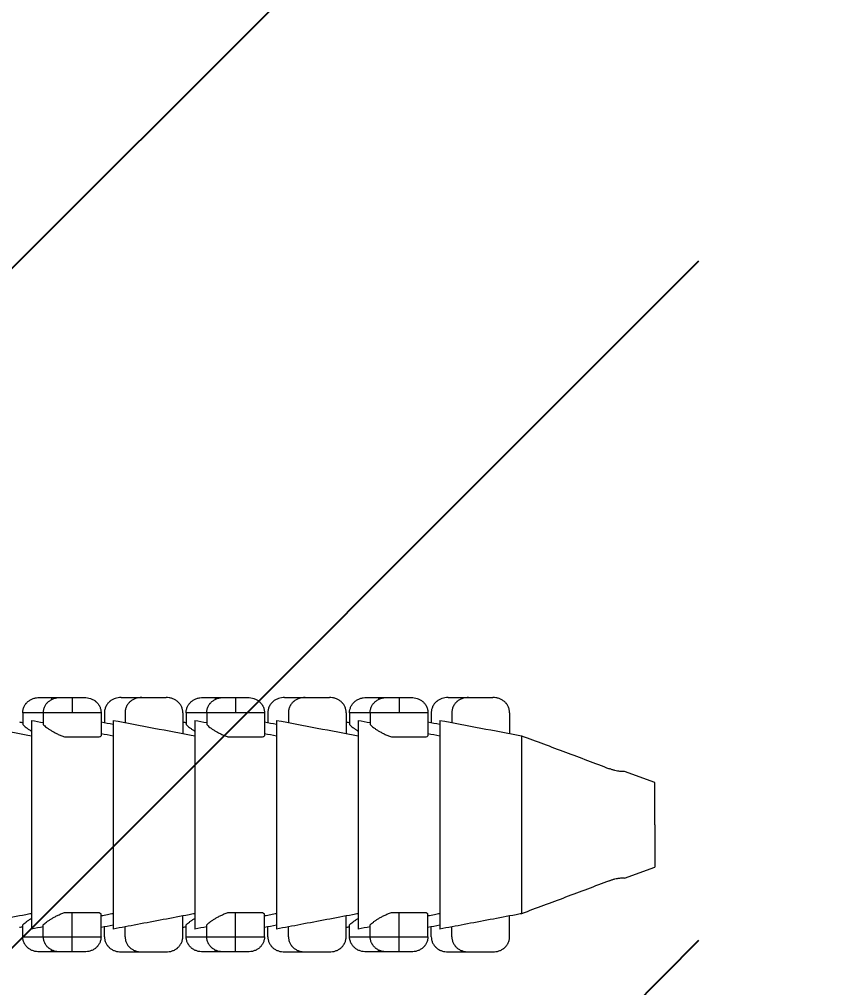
# Model space of a CAD drawing. Header units: millimetres. Extents: x 2433 to 4809, y -10272 to -6912.
# Drawn here: x 4415.9 to 4442.41, y -9099.9 to -9067.91 of the extents above; entities that cross this region are included whole.
import ezdxf

# ---------------------------------------------------------------- set-up
doc = ezdxf.new("R2010")
doc.units = ezdxf.units.MM
doc.layers.add('DIM', color=3, linetype='Continuous', lineweight=13)
doc.layers.add('hatch', color=2, linetype='Continuous')
doc.styles.add('ARIAL', font='arial.ttf')
doc.dimstyles.get("Standard").update_dxf_attribs({"dimtxt": 15, "dimasz": 15, "dimexe": 0.18, "dimexo": 0.0625, "dimgap": 4, "dimtad": 0, "dimtih": 1, "dimtoh": 1, "dimdec": 1, "dimdsep": 46, "dimtxsty": 'ARIAL', "dimcen": 0, "dimclrd": 3, "dimclre": 3, "dimclrt": 3, "dimadec": 0, "dimazin": 0, "dimtfac": 1, "dimtdec": 1, "dimtofl": 0, "dimtmove": 0, "dimatfit": 3, "dimfxl": 1, "dimtolj": 1, "dimtzin": 0, "dimarcsym": 0})

# ---------------------------------------------------------------- blocks, each defined once
blk = doc.blocks.new('*D51')
at = {"layer": 'Defpoints', "color": 0, "transparency": 16777216}
for p in [(4424.561, -8213.415), (4374.659, -9105.467), (4571.19, -9105.467)]:
    blk.add_point(p, dxfattribs=at)
at = {"layer": 'DIM', "color": 3, "lineweight": -2, "transparency": 16777216}
for p, q in [((4424.624, -8213.415), (4571.37, -8213.415)), ((4571.19, -8231.415), (4571.19, -8645.251)), ((4571.19, -9087.467), (4571.19, -8673.632)), ((4374.721, -9105.467), (4571.37, -9105.467))]:
    blk.add_line(p, q, dxfattribs=at)
at = {"layer": 'DIM', "color": 3, "transparency": 16777216}
for points in [[(4568.19, -8231.415), (4574.19, -8231.415), (4571.19, -8213.415)], [(4568.19, -9087.467), (4574.19, -9087.467), (4571.19, -9105.467)]]:
    blk.add_solid(points, dxfattribs=at)
at = {"layer": 'DIM', "color": 3, "transparency": 16777216, "insert": (4571.19, -8659.441), "char_height": 18, "attachment_point": 5, "style": 'ARIAL'}
blk.add_mtext('\\A1;892', dxfattribs=at)

msp = doc.modelspace()

# ---------------------------------------------------------------- hatches: boundary and pattern name
at = {"layer": 'hatch'}
h = msp.add_hatch(dxfattribs=at)
h.set_pattern_fill('ANSI31', color=256, scale=5)
h.set_pattern_definition([(45, (-10748.396, -4416.275), (-11.22532, 11.22532), [])])
h.paths.add_polyline_path([(4388.361, -9950.155), (4438.361, -9950.155), (4438.361, -7879.589), (4388.361, -7879.589)])

# ---------------------------------------------------------------- linework, layer by layer
at = {"linetype": 'Continuous', "lineweight": 18, "extrusion": (-1, -2.22045e-16, 0)}
for p, q in [((4416.568, -9090.316), (4416.968, -9090.316)), ((4416.968, -9090.316), (4417.254, -9090.316)), ((4417.248, -9090.316), (4417.648, -9090.316)), ((4417.648, -9090.316), (4418.048, -9090.316)), ((4419.268, -9090.316), (4419.948, -9090.316)), ((4419.948, -9090.316), (4420.748, -9090.316)), ((4421.968, -9090.316), (4422.368, -9090.316)), ((4422.368, -9090.316), (4422.654, -9090.316)), ((4422.648, -9090.316), (4423.048, -9090.316)), ((4423.048, -9090.316), (4423.448, -9090.316)), ((4424.668, -9090.316), (4425.348, -9090.316)), ((4425.348, -9090.316), (4426.148, -9090.316)), ((4427.368, -9090.316), (4427.768, -9090.316)), ((4427.768, -9090.316), (4428.054, -9090.316)), ((4428.048, -9090.316), (4428.448, -9090.316)), ((4428.448, -9090.316), (4428.848, -9090.316)), ((4430.068, -9090.316), (4430.748, -9090.316)), ((4430.748, -9090.316), (4431.548, -9090.316)), ((4416.014, -9090.816), (4416.014, -9091.21)), ((4416.694, -9090.816), (4416.694, -9091.21)), ((4418.602, -9090.816), (4418.602, -9091.578)), ((4418.714, -9090.816), (4418.714, -9091.143)), ((4419.394, -9090.816), (4419.394, -9091.143)), ((4421.302, -9090.816), (4421.302, -9091.502)), ((4421.414, -9090.816), (4421.414, -9091.21)), ((4422.094, -9090.816), (4422.094, -9091.21)), ((4424.002, -9090.816), (4424.002, -9091.578)), ((4424.114, -9090.816), (4424.114, -9091.143)), ((4424.794, -9090.816), (4424.794, -9091.143)), ((4426.702, -9090.816), (4426.702, -9091.502)), ((4426.814, -9090.816), (4426.814, -9091.21)), ((4427.494, -9090.816), (4427.494, -9091.21)), ((4429.402, -9090.816), (4429.402, -9091.578)), ((4429.514, -9090.816), (4429.514, -9091.143)), ((4430.194, -9090.816), (4430.194, -9091.143)), ((4432.102, -9090.816), (4432.102, -9091.502)), ((4416.298, -9091.068), (4416.298, -9094.516)), ((4418.998, -9091.068), (4418.998, -9094.516)), ((4421.698, -9091.068), (4421.698, -9094.516)), ((4424.398, -9091.068), (4424.398, -9094.516)), ((4427.098, -9091.068), (4427.098, -9094.516)), ((4429.798, -9091.068), (4429.798, -9094.516)), ((4417.396, -9091.616), (4418.54, -9091.616)), ((4422.796, -9091.616), (4423.94, -9091.616)), ((4428.196, -9091.616), (4429.34, -9091.616)), ((4432.498, -9091.577), (4432.498, -9094.516)), ((4435.898, -9092.755), (4435.898, -9092.753)), ((4436.898, -9093.116), (4435.898, -9092.753)), ((4436.898, -9094.516), (4436.898, -9093.116)), ((4416.298, -9094.516), (4416.298, -9097.964)), ((4418.998, -9094.516), (4418.998, -9097.964)), ((4421.698, -9094.516), (4421.698, -9097.964)), ((4424.398, -9094.516), (4424.398, -9097.964)), ((4427.098, -9094.516), (4427.098, -9097.964)), ((4429.798, -9094.516), (4429.798, -9097.964)), ((4432.498, -9094.516), (4432.498, -9097.456)), ((4436.898, -9094.516), (4436.898, -9095.916)), ((4435.898, -9096.28), (4436.898, -9095.916)), ((4435.898, -9096.277), (4435.898, -9096.28)), ((4417.396, -9097.416), (4417.648, -9097.416)), ((4417.648, -9097.416), (4418.54, -9097.416)), ((4418.602, -9098.216), (4418.602, -9097.455)), ((4421.302, -9098.216), (4421.302, -9097.53)), ((4422.796, -9097.416), (4423.048, -9097.416)), ((4423.048, -9097.416), (4423.94, -9097.416)), ((4424.002, -9098.216), (4424.002, -9097.455)), ((4426.702, -9098.216), (4426.702, -9097.53)), ((4428.196, -9097.416), (4428.448, -9097.416)), ((4428.448, -9097.416), (4429.34, -9097.416)), ((4429.402, -9098.216), (4429.402, -9097.455)), ((4432.102, -9098.216), (4432.102, -9097.53)), ((4416.014, -9098.216), (4416.014, -9097.823)), ((4416.694, -9098.216), (4416.694, -9097.823)), ((4418.714, -9098.216), (4418.714, -9097.89)), ((4419.394, -9098.216), (4419.394, -9097.89)), ((4421.414, -9098.216), (4421.414, -9097.823)), ((4422.094, -9098.216), (4422.094, -9097.823)), ((4424.114, -9098.216), (4424.114, -9097.89)), ((4424.794, -9098.216), (4424.794, -9097.89)), ((4426.814, -9098.216), (4426.814, -9097.823)), ((4427.494, -9098.216), (4427.494, -9097.823)), ((4429.514, -9098.216), (4429.514, -9097.89)), ((4430.194, -9098.216), (4430.194, -9097.89)), ((4416.968, -9098.716), (4416.568, -9098.716)), ((4417.248, -9098.716), (4416.968, -9098.716)), ((4417.648, -9098.716), (4417.248, -9098.716)), ((4418.048, -9098.716), (4417.648, -9098.716)), ((4419.268, -9098.716), (4419.948, -9098.716)), ((4419.948, -9098.716), (4420.748, -9098.716)), ((4422.368, -9098.716), (4421.968, -9098.716)), ((4422.652, -9098.716), (4422.368, -9098.716)), ((4423.048, -9098.716), (4422.648, -9098.716)), ((4423.448, -9098.716), (4423.048, -9098.716)), ((4424.668, -9098.716), (4425.348, -9098.716)), ((4425.348, -9098.716), (4426.148, -9098.716)), ((4427.768, -9098.716), (4427.368, -9098.716)), ((4428.048, -9098.716), (4427.768, -9098.716)), ((4428.448, -9098.716), (4428.048, -9098.716)), ((4428.848, -9098.716), (4428.448, -9098.716)), ((4430.068, -9098.716), (4430.748, -9098.716)), ((4430.748, -9098.716), (4431.548, -9098.716))]:
    msp.add_line(p, q, dxfattribs=at)
at = {"linetype": 'Continuous', "lineweight": 13, "extrusion": (-1, -2.22045e-16, 0)}
for p, q in [((4416.968, -9090.316), (4416.968, -9090.379)), ((4417.648, -9090.316), (4417.648, -9090.816)), ((4422.368, -9090.316), (4422.368, -9090.379)), ((4423.048, -9090.316), (4423.048, -9090.816)), ((4427.768, -9090.316), (4427.768, -9090.379)), ((4428.448, -9090.316), (4428.448, -9090.816)), ((4416.69, -9090.816), (4416.014, -9090.816)), ((4417.648, -9090.816), (4416.694, -9090.816)), ((4418.602, -9090.816), (4417.648, -9090.816)), ((4422.09, -9090.816), (4421.414, -9090.816)), ((4423.048, -9090.816), (4422.094, -9090.816)), ((4424.002, -9090.816), (4423.048, -9090.816)), ((4427.49, -9090.816), (4426.814, -9090.816)), ((4428.448, -9090.816), (4427.494, -9090.816)), ((4429.402, -9090.816), (4428.448, -9090.816)), ((4417.648, -9098.216), (4417.648, -9097.416)), ((4423.048, -9098.216), (4423.048, -9097.416)), ((4428.448, -9098.216), (4428.448, -9097.416)), ((4416.014, -9098.216), (4416.689, -9098.216)), ((4416.694, -9098.216), (4417.648, -9098.216)), ((4417.648, -9098.216), (4418.602, -9098.216)), ((4417.648, -9098.716), (4417.648, -9098.216)), ((4421.414, -9098.216), (4422.089, -9098.216)), ((4422.094, -9098.216), (4423.048, -9098.216)), ((4423.048, -9098.216), (4424.002, -9098.216)), ((4423.048, -9098.716), (4423.048, -9098.216)), ((4426.814, -9098.216), (4427.489, -9098.216)), ((4427.494, -9098.216), (4428.448, -9098.216)), ((4428.448, -9098.716), (4428.448, -9098.216)), ((4428.448, -9098.216), (4429.402, -9098.216)), ((4416.968, -9098.716), (4416.968, -9098.653)), ((4422.368, -9098.716), (4422.368, -9098.653)), ((4427.768, -9098.716), (4427.768, -9098.653))]:
    msp.add_line(p, q, dxfattribs=at)
at = {"linetype": 'Continuous', "lineweight": 18}
for points, knots in [([(4416.014, -9090.816), (4416.014, -9090.781), (4416.018, -9090.747), (4416.029, -9090.696), (4416.034, -9090.68), (4416.045, -9090.646), (4416.052, -9090.63), (4416.074, -9090.583), (4416.091, -9090.554), (4416.118, -9090.519), (4416.123, -9090.512), (4416.134, -9090.499), (4416.152, -9090.479), (4416.183, -9090.449), (4416.21, -9090.428), (4416.239, -9090.408), (4416.254, -9090.399), (4416.299, -9090.373), (4416.33, -9090.359), (4416.38, -9090.342), (4416.397, -9090.338), (4416.431, -9090.33), (4416.448, -9090.326), (4416.499, -9090.319), (4416.534, -9090.316), (4416.568, -9090.316)], [0, 0, 0, 0, 0.125, 0.125, 0.1875, 0.1875, 0.25, 0.25, 0.375, 0.375, 0.40625, 0.40625, 0.4375, 0.5, 0.5625, 0.5625, 0.625, 0.625, 0.75, 0.75, 0.8125, 0.8125, 0.875, 0.875, 1, 1, 1, 1]), ([(4416.694, -9090.816), (4416.694, -9090.781), (4416.698, -9090.747), (4416.709, -9090.696), (4416.714, -9090.68), (4416.725, -9090.646), (4416.731, -9090.63), (4416.753, -9090.583), (4416.771, -9090.554), (4416.797, -9090.519), (4416.803, -9090.512), (4416.814, -9090.499), (4416.831, -9090.479), (4416.862, -9090.449), (4416.89, -9090.428), (4416.918, -9090.408), (4416.933, -9090.399), (4416.978, -9090.373), (4417.01, -9090.359), (4417.059, -9090.342), (4417.076, -9090.338), (4417.11, -9090.33), (4417.127, -9090.326), (4417.178, -9090.319), (4417.213, -9090.316), (4417.248, -9090.316)], [0, 0, 0, 0, 0.125, 0.125, 0.1875, 0.1875, 0.25, 0.25, 0.375, 0.375, 0.40625, 0.40625, 0.4375, 0.5, 0.5625, 0.5625, 0.625, 0.625, 0.75, 0.75, 0.8125, 0.8125, 0.875, 0.875, 1, 1, 1, 1]), ([(4418.048, -9090.316), (4418.118, -9090.316), (4418.186, -9090.326), (4418.268, -9090.353), (4418.285, -9090.359), (4418.316, -9090.373), (4418.347, -9090.389), (4418.377, -9090.407), (4418.398, -9090.422), (4418.405, -9090.427), (4418.419, -9090.438), (4418.426, -9090.444), (4418.459, -9090.472), (4418.482, -9090.497), (4418.514, -9090.539), (4418.523, -9090.553), (4418.537, -9090.575), (4418.541, -9090.583), (4418.549, -9090.598), (4418.553, -9090.606), (4418.572, -9090.646), (4418.583, -9090.678), (4418.594, -9090.729), (4418.597, -9090.747), (4418.601, -9090.781), (4418.602, -9090.799), (4418.602, -9090.816)], [0, 0, 0, 0, 0.25, 0.25, 0.3125, 0.3125, 0.375, 0.4375, 0.4375, 0.46875, 0.46875, 0.5, 0.5, 0.625, 0.625, 0.6875, 0.6875, 0.71875, 0.71875, 0.75, 0.75, 0.875, 0.875, 0.9375, 0.9375, 1, 1, 1, 1]), ([(4419.268, -9090.316), (4419.199, -9090.316), (4419.13, -9090.326), (4419.048, -9090.353), (4419.032, -9090.359), (4419, -9090.373), (4418.969, -9090.389), (4418.94, -9090.407), (4418.918, -9090.422), (4418.911, -9090.427), (4418.898, -9090.438), (4418.891, -9090.444), (4418.858, -9090.472), (4418.834, -9090.497), (4418.803, -9090.539), (4418.793, -9090.553), (4418.779, -9090.575), (4418.775, -9090.583), (4418.767, -9090.598), (4418.763, -9090.606), (4418.745, -9090.646), (4418.734, -9090.678), (4418.722, -9090.729), (4418.719, -9090.747), (4418.715, -9090.781), (4418.714, -9090.799), (4418.714, -9090.816)], [0, 0, 0, 0, 0.25, 0.25, 0.3125, 0.3125, 0.375, 0.4375, 0.4375, 0.46875, 0.46875, 0.5, 0.5, 0.625, 0.625, 0.6875, 0.6875, 0.71875, 0.71875, 0.75, 0.75, 0.875, 0.875, 0.9375, 0.9375, 1, 1, 1, 1]), ([(4419.948, -9090.316), (4419.878, -9090.316), (4419.81, -9090.326), (4419.727, -9090.353), (4419.711, -9090.359), (4419.679, -9090.373), (4419.648, -9090.389), (4419.619, -9090.407), (4419.598, -9090.422), (4419.591, -9090.427), (4419.577, -9090.438), (4419.57, -9090.444), (4419.537, -9090.472), (4419.513, -9090.497), (4419.482, -9090.539), (4419.472, -9090.553), (4419.459, -9090.575), (4419.455, -9090.583), (4419.446, -9090.598), (4419.442, -9090.606), (4419.424, -9090.646), (4419.413, -9090.678), (4419.402, -9090.729), (4419.399, -9090.747), (4419.395, -9090.781), (4419.394, -9090.799), (4419.394, -9090.816)], [0, 0, 0, 0, 0.25, 0.25, 0.3125, 0.3125, 0.375, 0.4375, 0.4375, 0.46875, 0.46875, 0.5, 0.5, 0.625, 0.625, 0.6875, 0.6875, 0.71875, 0.71875, 0.75, 0.75, 0.875, 0.875, 0.9375, 0.9375, 1, 1, 1, 1]), ([(4421.302, -9090.816), (4421.302, -9090.781), (4421.298, -9090.747), (4421.287, -9090.696), (4421.282, -9090.68), (4421.271, -9090.646), (4421.264, -9090.63), (4421.243, -9090.583), (4421.225, -9090.554), (4421.199, -9090.519), (4421.193, -9090.512), (4421.182, -9090.499), (4421.164, -9090.479), (4421.133, -9090.449), (4421.106, -9090.428), (4421.078, -9090.408), (4421.063, -9090.399), (4421.017, -9090.373), (4420.986, -9090.359), (4420.936, -9090.342), (4420.92, -9090.338), (4420.886, -9090.33), (4420.869, -9090.326), (4420.817, -9090.319), (4420.783, -9090.316), (4420.748, -9090.316)], [0, 0, 0, 0, 0.125, 0.125, 0.1875, 0.1875, 0.25, 0.25, 0.375, 0.375, 0.40625, 0.40625, 0.4375, 0.5, 0.5625, 0.5625, 0.625, 0.625, 0.75, 0.75, 0.8125, 0.8125, 0.875, 0.875, 1, 1, 1, 1]), ([(4421.414, -9090.816), (4421.414, -9090.781), (4421.418, -9090.747), (4421.429, -9090.696), (4421.434, -9090.68), (4421.445, -9090.646), (4421.452, -9090.63), (4421.474, -9090.583), (4421.491, -9090.554), (4421.518, -9090.519), (4421.523, -9090.512), (4421.534, -9090.499), (4421.552, -9090.479), (4421.583, -9090.449), (4421.61, -9090.428), (4421.639, -9090.408), (4421.654, -9090.399), (4421.699, -9090.373), (4421.73, -9090.359), (4421.78, -9090.342), (4421.797, -9090.338), (4421.831, -9090.33), (4421.848, -9090.326), (4421.899, -9090.319), (4421.934, -9090.316), (4421.968, -9090.316)], [0, 0, 0, 0, 0.125, 0.125, 0.1875, 0.1875, 0.25, 0.25, 0.375, 0.375, 0.40625, 0.40625, 0.4375, 0.5, 0.5625, 0.5625, 0.625, 0.625, 0.75, 0.75, 0.8125, 0.8125, 0.875, 0.875, 1, 1, 1, 1]), ([(4422.094, -9090.816), (4422.094, -9090.781), (4422.098, -9090.747), (4422.109, -9090.696), (4422.114, -9090.68), (4422.125, -9090.646), (4422.131, -9090.63), (4422.153, -9090.583), (4422.171, -9090.554), (4422.197, -9090.519), (4422.203, -9090.512), (4422.214, -9090.499), (4422.231, -9090.479), (4422.262, -9090.449), (4422.29, -9090.428), (4422.318, -9090.408), (4422.333, -9090.399), (4422.378, -9090.373), (4422.41, -9090.359), (4422.459, -9090.342), (4422.476, -9090.338), (4422.51, -9090.33), (4422.527, -9090.326), (4422.578, -9090.319), (4422.613, -9090.316), (4422.648, -9090.316)], [0, 0, 0, 0, 0.125, 0.125, 0.1875, 0.1875, 0.25, 0.25, 0.375, 0.375, 0.40625, 0.40625, 0.4375, 0.5, 0.5625, 0.5625, 0.625, 0.625, 0.75, 0.75, 0.8125, 0.8125, 0.875, 0.875, 1, 1, 1, 1]), ([(4423.448, -9090.316), (4423.518, -9090.316), (4423.586, -9090.326), (4423.668, -9090.353), (4423.685, -9090.359), (4423.716, -9090.373), (4423.747, -9090.389), (4423.777, -9090.407), (4423.798, -9090.422), (4423.805, -9090.427), (4423.819, -9090.438), (4423.826, -9090.444), (4423.859, -9090.472), (4423.882, -9090.497), (4423.914, -9090.539), (4423.923, -9090.553), (4423.937, -9090.575), (4423.941, -9090.583), (4423.949, -9090.598), (4423.953, -9090.606), (4423.972, -9090.646), (4423.983, -9090.678), (4423.994, -9090.729), (4423.997, -9090.747), (4424.001, -9090.781), (4424.002, -9090.799), (4424.002, -9090.816)], [0, 0, 0, 0, 0.25, 0.25, 0.3125, 0.3125, 0.375, 0.4375, 0.4375, 0.46875, 0.46875, 0.5, 0.5, 0.625, 0.625, 0.6875, 0.6875, 0.71875, 0.71875, 0.75, 0.75, 0.875, 0.875, 0.9375, 0.9375, 1, 1, 1, 1]), ([(4424.668, -9090.316), (4424.599, -9090.316), (4424.53, -9090.326), (4424.448, -9090.353), (4424.432, -9090.359), (4424.4, -9090.373), (4424.369, -9090.389), (4424.34, -9090.407), (4424.318, -9090.422), (4424.311, -9090.427), (4424.298, -9090.438), (4424.291, -9090.444), (4424.258, -9090.472), (4424.234, -9090.497), (4424.203, -9090.539), (4424.193, -9090.553), (4424.179, -9090.575), (4424.175, -9090.583), (4424.167, -9090.598), (4424.163, -9090.606), (4424.145, -9090.646), (4424.134, -9090.678), (4424.122, -9090.729), (4424.119, -9090.747), (4424.115, -9090.781), (4424.114, -9090.799), (4424.114, -9090.816)], [0, 0, 0, 0, 0.25, 0.25, 0.3125, 0.3125, 0.375, 0.4375, 0.4375, 0.46875, 0.46875, 0.5, 0.5, 0.625, 0.625, 0.6875, 0.6875, 0.71875, 0.71875, 0.75, 0.75, 0.875, 0.875, 0.9375, 0.9375, 1, 1, 1, 1]), ([(4425.348, -9090.316), (4425.278, -9090.316), (4425.21, -9090.326), (4425.127, -9090.353), (4425.111, -9090.359), (4425.079, -9090.373), (4425.048, -9090.389), (4425.019, -9090.407), (4424.998, -9090.422), (4424.991, -9090.427), (4424.977, -9090.438), (4424.97, -9090.444), (4424.937, -9090.472), (4424.913, -9090.497), (4424.882, -9090.539), (4424.872, -9090.553), (4424.859, -9090.575), (4424.855, -9090.583), (4424.846, -9090.598), (4424.842, -9090.606), (4424.824, -9090.646), (4424.813, -9090.678), (4424.802, -9090.729), (4424.799, -9090.747), (4424.795, -9090.781), (4424.794, -9090.799), (4424.794, -9090.816)], [0, 0, 0, 0, 0.25, 0.25, 0.3125, 0.3125, 0.375, 0.4375, 0.4375, 0.46875, 0.46875, 0.5, 0.5, 0.625, 0.625, 0.6875, 0.6875, 0.71875, 0.71875, 0.75, 0.75, 0.875, 0.875, 0.9375, 0.9375, 1, 1, 1, 1]), ([(4426.702, -9090.816), (4426.702, -9090.781), (4426.698, -9090.747), (4426.687, -9090.696), (4426.682, -9090.68), (4426.671, -9090.646), (4426.664, -9090.63), (4426.643, -9090.583), (4426.625, -9090.554), (4426.599, -9090.519), (4426.593, -9090.512), (4426.582, -9090.499), (4426.564, -9090.479), (4426.533, -9090.449), (4426.506, -9090.428), (4426.478, -9090.408), (4426.463, -9090.399), (4426.417, -9090.373), (4426.386, -9090.359), (4426.336, -9090.342), (4426.32, -9090.338), (4426.286, -9090.33), (4426.269, -9090.326), (4426.217, -9090.319), (4426.183, -9090.316), (4426.148, -9090.316)], [0, 0, 0, 0, 0.125, 0.125, 0.1875, 0.1875, 0.25, 0.25, 0.375, 0.375, 0.40625, 0.40625, 0.4375, 0.5, 0.5625, 0.5625, 0.625, 0.625, 0.75, 0.75, 0.8125, 0.8125, 0.875, 0.875, 1, 1, 1, 1]), ([(4426.814, -9090.816), (4426.814, -9090.781), (4426.818, -9090.747), (4426.829, -9090.696), (4426.834, -9090.68), (4426.845, -9090.646), (4426.852, -9090.63), (4426.874, -9090.583), (4426.891, -9090.554), (4426.918, -9090.519), (4426.923, -9090.512), (4426.934, -9090.499), (4426.952, -9090.479), (4426.983, -9090.449), (4427.01, -9090.428), (4427.039, -9090.408), (4427.054, -9090.399), (4427.099, -9090.373), (4427.13, -9090.359), (4427.18, -9090.342), (4427.197, -9090.338), (4427.231, -9090.33), (4427.248, -9090.326), (4427.299, -9090.319), (4427.334, -9090.316), (4427.368, -9090.316)], [0, 0, 0, 0, 0.125, 0.125, 0.1875, 0.1875, 0.25, 0.25, 0.375, 0.375, 0.40625, 0.40625, 0.4375, 0.5, 0.5625, 0.5625, 0.625, 0.625, 0.75, 0.75, 0.8125, 0.8125, 0.875, 0.875, 1, 1, 1, 1]), ([(4427.494, -9090.816), (4427.494, -9090.781), (4427.498, -9090.747), (4427.509, -9090.696), (4427.514, -9090.68), (4427.525, -9090.646), (4427.531, -9090.63), (4427.553, -9090.583), (4427.571, -9090.554), (4427.597, -9090.519), (4427.603, -9090.512), (4427.614, -9090.499), (4427.631, -9090.479), (4427.662, -9090.449), (4427.69, -9090.428), (4427.718, -9090.408), (4427.733, -9090.399), (4427.778, -9090.373), (4427.81, -9090.359), (4427.859, -9090.342), (4427.876, -9090.338), (4427.91, -9090.33), (4427.927, -9090.326), (4427.978, -9090.319), (4428.013, -9090.316), (4428.048, -9090.316)], [0, 0, 0, 0, 0.125, 0.125, 0.1875, 0.1875, 0.25, 0.25, 0.375, 0.375, 0.40625, 0.40625, 0.4375, 0.5, 0.5625, 0.5625, 0.625, 0.625, 0.75, 0.75, 0.8125, 0.8125, 0.875, 0.875, 1, 1, 1, 1]), ([(4428.848, -9090.316), (4428.918, -9090.316), (4428.986, -9090.326), (4429.068, -9090.353), (4429.085, -9090.359), (4429.116, -9090.373), (4429.147, -9090.389), (4429.177, -9090.407), (4429.198, -9090.422), (4429.205, -9090.427), (4429.219, -9090.438), (4429.226, -9090.444), (4429.259, -9090.472), (4429.282, -9090.497), (4429.314, -9090.539), (4429.323, -9090.553), (4429.337, -9090.575), (4429.341, -9090.583), (4429.349, -9090.598), (4429.353, -9090.606), (4429.372, -9090.646), (4429.383, -9090.678), (4429.394, -9090.729), (4429.397, -9090.747), (4429.401, -9090.781), (4429.402, -9090.799), (4429.402, -9090.816)], [0, 0, 0, 0, 0.25, 0.25, 0.3125, 0.3125, 0.375, 0.4375, 0.4375, 0.46875, 0.46875, 0.5, 0.5, 0.625, 0.625, 0.6875, 0.6875, 0.71875, 0.71875, 0.75, 0.75, 0.875, 0.875, 0.9375, 0.9375, 1, 1, 1, 1]), ([(4430.068, -9090.316), (4429.999, -9090.316), (4429.93, -9090.326), (4429.848, -9090.353), (4429.832, -9090.359), (4429.8, -9090.373), (4429.769, -9090.389), (4429.74, -9090.407), (4429.718, -9090.422), (4429.711, -9090.427), (4429.698, -9090.438), (4429.691, -9090.444), (4429.658, -9090.472), (4429.634, -9090.497), (4429.603, -9090.539), (4429.593, -9090.553), (4429.579, -9090.575), (4429.575, -9090.583), (4429.567, -9090.598), (4429.563, -9090.606), (4429.545, -9090.646), (4429.534, -9090.678), (4429.522, -9090.729), (4429.519, -9090.747), (4429.515, -9090.781), (4429.514, -9090.799), (4429.514, -9090.816)], [0, 0, 0, 0, 0.25, 0.25, 0.3125, 0.3125, 0.375, 0.4375, 0.4375, 0.46875, 0.46875, 0.5, 0.5, 0.625, 0.625, 0.6875, 0.6875, 0.71875, 0.71875, 0.75, 0.75, 0.875, 0.875, 0.9375, 0.9375, 1, 1, 1, 1]), ([(4430.748, -9090.316), (4430.678, -9090.316), (4430.61, -9090.326), (4430.527, -9090.353), (4430.511, -9090.359), (4430.479, -9090.373), (4430.448, -9090.389), (4430.419, -9090.407), (4430.398, -9090.422), (4430.391, -9090.427), (4430.377, -9090.438), (4430.37, -9090.444), (4430.337, -9090.472), (4430.313, -9090.497), (4430.282, -9090.539), (4430.272, -9090.553), (4430.259, -9090.575), (4430.255, -9090.583), (4430.246, -9090.598), (4430.242, -9090.606), (4430.224, -9090.646), (4430.213, -9090.678), (4430.202, -9090.729), (4430.199, -9090.747), (4430.195, -9090.781), (4430.194, -9090.799), (4430.194, -9090.816)], [0, 0, 0, 0, 0.25, 0.25, 0.3125, 0.3125, 0.375, 0.4375, 0.4375, 0.46875, 0.46875, 0.5, 0.5, 0.625, 0.625, 0.6875, 0.6875, 0.71875, 0.71875, 0.75, 0.75, 0.875, 0.875, 0.9375, 0.9375, 1, 1, 1, 1]), ([(4432.102, -9090.816), (4432.102, -9090.781), (4432.098, -9090.747), (4432.087, -9090.696), (4432.082, -9090.68), (4432.071, -9090.646), (4432.064, -9090.63), (4432.043, -9090.583), (4432.025, -9090.554), (4431.999, -9090.519), (4431.993, -9090.512), (4431.982, -9090.499), (4431.964, -9090.479), (4431.933, -9090.449), (4431.906, -9090.428), (4431.878, -9090.408), (4431.863, -9090.399), (4431.817, -9090.373), (4431.786, -9090.359), (4431.736, -9090.342), (4431.72, -9090.338), (4431.686, -9090.33), (4431.669, -9090.326), (4431.617, -9090.319), (4431.583, -9090.316), (4431.548, -9090.316)], [0, 0, 0, 0, 0.125, 0.125, 0.1875, 0.1875, 0.25, 0.25, 0.375, 0.375, 0.40625, 0.40625, 0.4375, 0.5, 0.5625, 0.5625, 0.625, 0.625, 0.75, 0.75, 0.8125, 0.8125, 0.875, 0.875, 1, 1, 1, 1]), ([(4416.014, -9091.21), (4416.028, -9091.224), (4416.043, -9091.239), (4416.079, -9091.27), (4416.099, -9091.286), (4416.133, -9091.311), (4416.144, -9091.32), (4416.169, -9091.337), (4416.182, -9091.346), (4416.222, -9091.373), (4416.25, -9091.391), (4416.283, -9091.411), (4416.285, -9091.413), (4416.288, -9091.414)], [0, 0, 0, 0, 0.244671, 0.244671, 0.489341, 0.489341, 0.611677, 0.611677, 0.734012, 0.734012, 0.978683, 0.978683, 1, 1, 1, 1]), ([(4416.694, -9091.21), (4416.707, -9091.224), (4416.723, -9091.239), (4416.758, -9091.27), (4416.778, -9091.286), (4416.812, -9091.311), (4416.824, -9091.32), (4416.848, -9091.337), (4416.861, -9091.346), (4416.901, -9091.373), (4416.929, -9091.391), (4416.989, -9091.428), (4417.021, -9091.446), (4417.072, -9091.473), (4417.089, -9091.483), (4417.124, -9091.501), (4417.142, -9091.51), (4417.197, -9091.536), (4417.235, -9091.553), (4417.313, -9091.586), (4417.354, -9091.601), (4417.396, -9091.616)], [0, 0, 0, 0, 0.125, 0.125, 0.25, 0.25, 0.3125, 0.3125, 0.375, 0.375, 0.5, 0.5, 0.625, 0.625, 0.6875, 0.6875, 0.75, 0.75, 0.875, 0.875, 1, 1, 1, 1]), ([(4421.414, -9091.21), (4421.428, -9091.224), (4421.443, -9091.239), (4421.479, -9091.27), (4421.499, -9091.286), (4421.533, -9091.311), (4421.544, -9091.32), (4421.569, -9091.337), (4421.582, -9091.346), (4421.622, -9091.373), (4421.65, -9091.391), (4421.683, -9091.411), (4421.685, -9091.413), (4421.688, -9091.414)], [0, 0, 0, 0, 0.244671, 0.244671, 0.489341, 0.489341, 0.611677, 0.611677, 0.734012, 0.734012, 0.978683, 0.978683, 1, 1, 1, 1]), ([(4422.094, -9091.21), (4422.107, -9091.224), (4422.123, -9091.239), (4422.158, -9091.27), (4422.178, -9091.286), (4422.212, -9091.311), (4422.224, -9091.32), (4422.248, -9091.337), (4422.261, -9091.346), (4422.301, -9091.373), (4422.329, -9091.391), (4422.389, -9091.428), (4422.421, -9091.446), (4422.472, -9091.473), (4422.489, -9091.483), (4422.524, -9091.501), (4422.542, -9091.51), (4422.597, -9091.536), (4422.635, -9091.553), (4422.713, -9091.586), (4422.754, -9091.601), (4422.796, -9091.616)], [0, 0, 0, 0, 0.125, 0.125, 0.25, 0.25, 0.3125, 0.3125, 0.375, 0.375, 0.5, 0.5, 0.625, 0.625, 0.6875, 0.6875, 0.75, 0.75, 0.875, 0.875, 1, 1, 1, 1]), ([(4426.814, -9091.21), (4426.828, -9091.224), (4426.843, -9091.239), (4426.879, -9091.27), (4426.899, -9091.286), (4426.933, -9091.311), (4426.944, -9091.32), (4426.969, -9091.337), (4426.982, -9091.346), (4427.022, -9091.373), (4427.05, -9091.391), (4427.083, -9091.411), (4427.085, -9091.413), (4427.088, -9091.414)], [0, 0, 0, 0, 0.244671, 0.244671, 0.489341, 0.489341, 0.611677, 0.611677, 0.734012, 0.734012, 0.978683, 0.978683, 1, 1, 1, 1]), ([(4427.494, -9091.21), (4427.507, -9091.224), (4427.523, -9091.239), (4427.558, -9091.27), (4427.578, -9091.286), (4427.612, -9091.311), (4427.624, -9091.32), (4427.648, -9091.337), (4427.661, -9091.346), (4427.701, -9091.373), (4427.729, -9091.391), (4427.789, -9091.428), (4427.821, -9091.446), (4427.872, -9091.473), (4427.889, -9091.483), (4427.924, -9091.501), (4427.942, -9091.51), (4427.997, -9091.536), (4428.035, -9091.553), (4428.113, -9091.586), (4428.154, -9091.601), (4428.196, -9091.616)], [0, 0, 0, 0, 0.125, 0.125, 0.25, 0.25, 0.3125, 0.3125, 0.375, 0.375, 0.5, 0.5, 0.625, 0.625, 0.6875, 0.6875, 0.75, 0.75, 0.875, 0.875, 1, 1, 1, 1]), ([(4432.498, -9091.577), (4432.982, -9091.757), (4433.466, -9091.937), (4434.433, -9092.299), (4434.916, -9092.481), (4435.398, -9092.666)], [0, 0, 0, 0, 0.5, 0.5, 1, 1, 1, 1]), ([(4435.898, -9092.755), (4435.898, -9092.757), (4435.895, -9092.759), (4435.885, -9092.761), (4435.881, -9092.761), (4435.871, -9092.762), (4435.865, -9092.763), (4435.846, -9092.763), (4435.83, -9092.763), (4435.807, -9092.762), (4435.802, -9092.762), (4435.792, -9092.761), (4435.787, -9092.76), (4435.77, -9092.759), (4435.759, -9092.758), (4435.724, -9092.754), (4435.698, -9092.75), (4435.643, -9092.739), (4435.614, -9092.733), (4435.569, -9092.721), (4435.554, -9092.717), (4435.523, -9092.708), (4435.507, -9092.704), (4435.46, -9092.689), (4435.429, -9092.678), (4435.398, -9092.666)], [0, 0, 0, 0, 0.125, 0.125, 0.1875, 0.1875, 0.25, 0.25, 0.375, 0.375, 0.40625, 0.40625, 0.4375, 0.4375, 0.5, 0.5, 0.625, 0.625, 0.75, 0.75, 0.8125, 0.8125, 0.875, 0.875, 1, 1, 1, 1]), ([(4435.398, -9096.367), (4435.429, -9096.355), (4435.46, -9096.344), (4435.507, -9096.329), (4435.522, -9096.324), (4435.553, -9096.315), (4435.568, -9096.311), (4435.614, -9096.3), (4435.642, -9096.293), (4435.684, -9096.286), (4435.697, -9096.283), (4435.723, -9096.279), (4435.735, -9096.278), (4435.771, -9096.273), (4435.792, -9096.271), (4435.816, -9096.27), (4435.82, -9096.27), (4435.829, -9096.27), (4435.841, -9096.269), (4435.859, -9096.27), (4435.871, -9096.27), (4435.88, -9096.271), (4435.885, -9096.272), (4435.895, -9096.274), (4435.898, -9096.275), (4435.898, -9096.277)], [0, 0, 0, 0, 0.125, 0.125, 0.1875, 0.1875, 0.25, 0.25, 0.375, 0.375, 0.4375, 0.4375, 0.5, 0.5, 0.625, 0.625, 0.65625, 0.65625, 0.6875, 0.75, 0.8125, 0.8125, 0.875, 0.875, 1, 1, 1, 1]), ([(4435.398, -9096.367), (4434.916, -9096.551), (4434.433, -9096.733), (4433.466, -9097.096), (4432.982, -9097.276), (4432.498, -9097.456)], [0, 0, 0, 0, 0.5, 0.5, 1, 1, 1, 1]), ([(4416.298, -9097.456), (4416.237, -9097.467), (4416.176, -9097.479), (4415.544, -9097.598), (4414.972, -9097.706), (4414.133, -9097.864), (4413.865, -9097.914), (4413.598, -9097.964)], [0, 0, 0, 0, 0.067447, 0.067447, 0.702741, 0.702741, 1, 1, 1, 1]), ([(4416.694, -9097.823), (4416.707, -9097.809), (4416.723, -9097.794), (4416.758, -9097.763), (4416.778, -9097.747), (4416.812, -9097.721), (4416.824, -9097.713), (4416.848, -9097.695), (4416.861, -9097.686), (4416.901, -9097.659), (4416.929, -9097.641), (4416.989, -9097.605), (4417.021, -9097.586), (4417.072, -9097.559), (4417.089, -9097.55), (4417.124, -9097.532), (4417.142, -9097.523), (4417.197, -9097.496), (4417.235, -9097.479), (4417.313, -9097.447), (4417.354, -9097.431), (4417.396, -9097.416)], [0, 0, 0, 0, 0.125, 0.125, 0.25, 0.25, 0.3125, 0.3125, 0.375, 0.375, 0.5, 0.5, 0.625, 0.625, 0.6875, 0.6875, 0.75, 0.75, 0.875, 0.875, 1, 1, 1, 1]), ([(4418.998, -9097.456), (4418.937, -9097.467), (4418.876, -9097.479), (4418.744, -9097.504), (4418.673, -9097.517), (4418.602, -9097.53)], [0, 0, 0, 0, 0.459752, 0.459752, 1, 1, 1, 1]), ([(4421.698, -9097.456), (4421.637, -9097.467), (4421.576, -9097.479), (4420.944, -9097.598), (4420.372, -9097.706), (4419.533, -9097.864), (4419.265, -9097.914), (4418.998, -9097.964)], [0, 0, 0, 0, 0.067447, 0.067447, 0.702741, 0.702741, 1, 1, 1, 1]), ([(4422.094, -9097.823), (4422.107, -9097.809), (4422.123, -9097.794), (4422.158, -9097.763), (4422.178, -9097.747), (4422.212, -9097.721), (4422.224, -9097.713), (4422.248, -9097.695), (4422.261, -9097.686), (4422.301, -9097.659), (4422.329, -9097.641), (4422.389, -9097.605), (4422.421, -9097.586), (4422.472, -9097.559), (4422.489, -9097.55), (4422.524, -9097.532), (4422.542, -9097.523), (4422.597, -9097.496), (4422.635, -9097.479), (4422.713, -9097.447), (4422.754, -9097.431), (4422.796, -9097.416)], [0, 0, 0, 0, 0.125, 0.125, 0.25, 0.25, 0.3125, 0.3125, 0.375, 0.375, 0.5, 0.5, 0.625, 0.625, 0.6875, 0.6875, 0.75, 0.75, 0.875, 0.875, 1, 1, 1, 1]), ([(4424.398, -9097.456), (4424.337, -9097.467), (4424.276, -9097.479), (4424.144, -9097.504), (4424.073, -9097.517), (4424.002, -9097.53)], [0, 0, 0, 0, 0.459752, 0.459752, 1, 1, 1, 1]), ([(4427.098, -9097.456), (4427.037, -9097.467), (4426.976, -9097.479), (4426.344, -9097.598), (4425.772, -9097.706), (4424.933, -9097.864), (4424.665, -9097.914), (4424.398, -9097.964)], [0, 0, 0, 0, 0.067447, 0.067447, 0.702741, 0.702741, 1, 1, 1, 1]), ([(4427.494, -9097.823), (4427.507, -9097.809), (4427.523, -9097.794), (4427.558, -9097.763), (4427.578, -9097.747), (4427.612, -9097.721), (4427.624, -9097.713), (4427.648, -9097.695), (4427.661, -9097.686), (4427.701, -9097.659), (4427.729, -9097.641), (4427.789, -9097.605), (4427.821, -9097.586), (4427.872, -9097.559), (4427.889, -9097.55), (4427.924, -9097.532), (4427.942, -9097.523), (4427.997, -9097.496), (4428.035, -9097.479), (4428.113, -9097.447), (4428.154, -9097.431), (4428.196, -9097.416)], [0, 0, 0, 0, 0.125, 0.125, 0.25, 0.25, 0.3125, 0.3125, 0.375, 0.375, 0.5, 0.5, 0.625, 0.625, 0.6875, 0.6875, 0.75, 0.75, 0.875, 0.875, 1, 1, 1, 1]), ([(4429.798, -9097.456), (4429.737, -9097.467), (4429.676, -9097.479), (4429.544, -9097.504), (4429.473, -9097.517), (4429.402, -9097.53)], [0, 0, 0, 0, 0.459752, 0.459752, 1, 1, 1, 1]), ([(4432.498, -9097.456), (4432.437, -9097.467), (4432.376, -9097.479), (4431.744, -9097.598), (4431.172, -9097.706), (4430.333, -9097.864), (4430.065, -9097.914), (4429.798, -9097.964)], [0, 0, 0, 0, 0.067447, 0.067447, 0.702741, 0.702741, 1, 1, 1, 1]), ([(4416.014, -9097.823), (4416.028, -9097.809), (4416.043, -9097.794), (4416.079, -9097.763), (4416.099, -9097.747), (4416.133, -9097.721), (4416.144, -9097.713), (4416.169, -9097.695), (4416.182, -9097.686), (4416.222, -9097.659), (4416.25, -9097.641), (4416.283, -9097.621), (4416.285, -9097.62), (4416.288, -9097.618)], [0, 0, 0, 0, 0.244671, 0.244671, 0.489341, 0.489341, 0.611677, 0.611677, 0.734012, 0.734012, 0.978683, 0.978683, 1, 1, 1, 1]), ([(4421.414, -9097.823), (4421.428, -9097.809), (4421.443, -9097.794), (4421.479, -9097.763), (4421.499, -9097.747), (4421.533, -9097.721), (4421.544, -9097.713), (4421.569, -9097.695), (4421.582, -9097.686), (4421.622, -9097.659), (4421.65, -9097.641), (4421.683, -9097.621), (4421.685, -9097.62), (4421.688, -9097.618)], [0, 0, 0, 0, 0.244671, 0.244671, 0.489341, 0.489341, 0.611677, 0.611677, 0.734012, 0.734012, 0.978683, 0.978683, 1, 1, 1, 1]), ([(4426.814, -9097.823), (4426.828, -9097.809), (4426.843, -9097.794), (4426.879, -9097.763), (4426.899, -9097.747), (4426.933, -9097.721), (4426.944, -9097.713), (4426.969, -9097.695), (4426.982, -9097.686), (4427.022, -9097.659), (4427.05, -9097.641), (4427.083, -9097.621), (4427.085, -9097.62), (4427.088, -9097.618)], [0, 0, 0, 0, 0.244671, 0.244671, 0.489341, 0.489341, 0.611677, 0.611677, 0.734012, 0.734012, 0.978683, 0.978683, 1, 1, 1, 1]), ([(4416.568, -9098.716), (4416.499, -9098.716), (4416.43, -9098.707), (4416.348, -9098.679), (4416.332, -9098.673), (4416.3, -9098.659), (4416.269, -9098.644), (4416.24, -9098.625), (4416.218, -9098.61), (4416.211, -9098.605), (4416.198, -9098.594), (4416.191, -9098.589), (4416.158, -9098.56), (4416.134, -9098.535), (4416.103, -9098.494), (4416.093, -9098.48), (4416.079, -9098.457), (4416.075, -9098.449), (4416.067, -9098.434), (4416.063, -9098.426), (4416.045, -9098.387), (4416.034, -9098.354), (4416.022, -9098.303), (4416.019, -9098.286), (4416.015, -9098.251), (4416.014, -9098.234), (4416.014, -9098.216)], [0, 0, 0, 0, 0.25, 0.25, 0.3125, 0.3125, 0.375, 0.4375, 0.4375, 0.46875, 0.46875, 0.5, 0.5, 0.625, 0.625, 0.6875, 0.6875, 0.71875, 0.71875, 0.75, 0.75, 0.875, 0.875, 0.9375, 0.9375, 1, 1, 1, 1]), ([(4417.248, -9098.716), (4417.178, -9098.716), (4417.11, -9098.707), (4417.027, -9098.679), (4417.011, -9098.673), (4416.979, -9098.659), (4416.948, -9098.644), (4416.919, -9098.625), (4416.898, -9098.61), (4416.891, -9098.605), (4416.877, -9098.594), (4416.87, -9098.589), (4416.837, -9098.56), (4416.813, -9098.535), (4416.782, -9098.494), (4416.772, -9098.48), (4416.759, -9098.457), (4416.755, -9098.449), (4416.746, -9098.434), (4416.742, -9098.426), (4416.724, -9098.387), (4416.713, -9098.354), (4416.702, -9098.303), (4416.699, -9098.286), (4416.695, -9098.251), (4416.694, -9098.234), (4416.694, -9098.216)], [0, 0, 0, 0, 0.25, 0.25, 0.3125, 0.3125, 0.375, 0.4375, 0.4375, 0.46875, 0.46875, 0.5, 0.5, 0.625, 0.625, 0.6875, 0.6875, 0.71875, 0.71875, 0.75, 0.75, 0.875, 0.875, 0.9375, 0.9375, 1, 1, 1, 1]), ([(4418.602, -9098.216), (4418.602, -9098.251), (4418.598, -9098.286), (4418.587, -9098.336), (4418.582, -9098.353), (4418.571, -9098.386), (4418.564, -9098.402), (4418.543, -9098.449), (4418.525, -9098.479), (4418.499, -9098.514), (4418.493, -9098.521), (4418.482, -9098.534), (4418.464, -9098.553), (4418.433, -9098.583), (4418.406, -9098.605), (4418.378, -9098.625), (4418.363, -9098.634), (4418.317, -9098.66), (4418.286, -9098.673), (4418.236, -9098.69), (4418.22, -9098.695), (4418.186, -9098.703), (4418.169, -9098.706), (4418.117, -9098.714), (4418.083, -9098.716), (4418.048, -9098.716)], [0, 0, 0, 0, 0.125, 0.125, 0.1875, 0.1875, 0.25, 0.25, 0.375, 0.375, 0.40625, 0.40625, 0.4375, 0.5, 0.5625, 0.5625, 0.625, 0.625, 0.75, 0.75, 0.8125, 0.8125, 0.875, 0.875, 1, 1, 1, 1]), ([(4418.714, -9098.216), (4418.714, -9098.251), (4418.718, -9098.286), (4418.729, -9098.336), (4418.734, -9098.353), (4418.745, -9098.386), (4418.752, -9098.402), (4418.774, -9098.449), (4418.791, -9098.479), (4418.818, -9098.514), (4418.823, -9098.521), (4418.834, -9098.534), (4418.852, -9098.553), (4418.883, -9098.583), (4418.91, -9098.605), (4418.939, -9098.625), (4418.954, -9098.634), (4418.999, -9098.66), (4419.03, -9098.673), (4419.08, -9098.69), (4419.097, -9098.695), (4419.131, -9098.703), (4419.148, -9098.706), (4419.199, -9098.714), (4419.234, -9098.716), (4419.268, -9098.716)], [0, 0, 0, 0, 0.125, 0.125, 0.1875, 0.1875, 0.25, 0.25, 0.375, 0.375, 0.40625, 0.40625, 0.4375, 0.5, 0.5625, 0.5625, 0.625, 0.625, 0.75, 0.75, 0.8125, 0.8125, 0.875, 0.875, 1, 1, 1, 1]), ([(4419.394, -9098.216), (4419.394, -9098.251), (4419.398, -9098.286), (4419.409, -9098.336), (4419.414, -9098.353), (4419.425, -9098.386), (4419.431, -9098.402), (4419.453, -9098.449), (4419.471, -9098.479), (4419.497, -9098.514), (4419.503, -9098.521), (4419.514, -9098.534), (4419.531, -9098.553), (4419.562, -9098.583), (4419.59, -9098.605), (4419.618, -9098.625), (4419.633, -9098.634), (4419.678, -9098.66), (4419.71, -9098.673), (4419.759, -9098.69), (4419.776, -9098.695), (4419.81, -9098.703), (4419.827, -9098.706), (4419.878, -9098.714), (4419.913, -9098.716), (4419.948, -9098.716)], [0, 0, 0, 0, 0.125, 0.125, 0.1875, 0.1875, 0.25, 0.25, 0.375, 0.375, 0.40625, 0.40625, 0.4375, 0.5, 0.5625, 0.5625, 0.625, 0.625, 0.75, 0.75, 0.8125, 0.8125, 0.875, 0.875, 1, 1, 1, 1]), ([(4420.748, -9098.716), (4420.818, -9098.716), (4420.886, -9098.707), (4420.968, -9098.679), (4420.985, -9098.673), (4421.016, -9098.659), (4421.047, -9098.644), (4421.077, -9098.625), (4421.098, -9098.61), (4421.105, -9098.605), (4421.119, -9098.594), (4421.126, -9098.589), (4421.159, -9098.56), (4421.182, -9098.535), (4421.214, -9098.494), (4421.223, -9098.48), (4421.237, -9098.457), (4421.241, -9098.449), (4421.249, -9098.434), (4421.253, -9098.426), (4421.272, -9098.387), (4421.283, -9098.354), (4421.294, -9098.303), (4421.297, -9098.286), (4421.301, -9098.251), (4421.302, -9098.234), (4421.302, -9098.216)], [0, 0, 0, 0, 0.25, 0.25, 0.3125, 0.3125, 0.375, 0.4375, 0.4375, 0.46875, 0.46875, 0.5, 0.5, 0.625, 0.625, 0.6875, 0.6875, 0.71875, 0.71875, 0.75, 0.75, 0.875, 0.875, 0.9375, 0.9375, 1, 1, 1, 1]), ([(4421.968, -9098.716), (4421.899, -9098.716), (4421.83, -9098.707), (4421.748, -9098.679), (4421.732, -9098.673), (4421.7, -9098.659), (4421.669, -9098.644), (4421.64, -9098.625), (4421.618, -9098.61), (4421.611, -9098.605), (4421.598, -9098.594), (4421.591, -9098.589), (4421.558, -9098.56), (4421.534, -9098.535), (4421.503, -9098.494), (4421.493, -9098.48), (4421.479, -9098.457), (4421.475, -9098.449), (4421.467, -9098.434), (4421.463, -9098.426), (4421.445, -9098.387), (4421.434, -9098.354), (4421.422, -9098.303), (4421.419, -9098.286), (4421.415, -9098.251), (4421.414, -9098.234), (4421.414, -9098.216)], [0, 0, 0, 0, 0.25, 0.25, 0.3125, 0.3125, 0.375, 0.4375, 0.4375, 0.46875, 0.46875, 0.5, 0.5, 0.625, 0.625, 0.6875, 0.6875, 0.71875, 0.71875, 0.75, 0.75, 0.875, 0.875, 0.9375, 0.9375, 1, 1, 1, 1]), ([(4422.648, -9098.716), (4422.578, -9098.716), (4422.51, -9098.707), (4422.427, -9098.679), (4422.411, -9098.673), (4422.379, -9098.659), (4422.348, -9098.644), (4422.319, -9098.625), (4422.298, -9098.61), (4422.291, -9098.605), (4422.277, -9098.594), (4422.27, -9098.589), (4422.237, -9098.56), (4422.213, -9098.535), (4422.182, -9098.494), (4422.172, -9098.48), (4422.159, -9098.457), (4422.155, -9098.449), (4422.146, -9098.434), (4422.142, -9098.426), (4422.124, -9098.387), (4422.113, -9098.354), (4422.102, -9098.303), (4422.099, -9098.286), (4422.095, -9098.251), (4422.094, -9098.234), (4422.094, -9098.216)], [0, 0, 0, 0, 0.25, 0.25, 0.3125, 0.3125, 0.375, 0.4375, 0.4375, 0.46875, 0.46875, 0.5, 0.5, 0.625, 0.625, 0.6875, 0.6875, 0.71875, 0.71875, 0.75, 0.75, 0.875, 0.875, 0.9375, 0.9375, 1, 1, 1, 1]), ([(4424.002, -9098.216), (4424.002, -9098.251), (4423.998, -9098.286), (4423.987, -9098.336), (4423.982, -9098.353), (4423.971, -9098.386), (4423.964, -9098.402), (4423.943, -9098.449), (4423.925, -9098.479), (4423.899, -9098.514), (4423.893, -9098.521), (4423.882, -9098.534), (4423.864, -9098.553), (4423.833, -9098.583), (4423.806, -9098.605), (4423.778, -9098.625), (4423.763, -9098.634), (4423.717, -9098.66), (4423.686, -9098.673), (4423.636, -9098.69), (4423.62, -9098.695), (4423.586, -9098.703), (4423.569, -9098.706), (4423.517, -9098.714), (4423.483, -9098.716), (4423.448, -9098.716)], [0, 0, 0, 0, 0.125, 0.125, 0.1875, 0.1875, 0.25, 0.25, 0.375, 0.375, 0.40625, 0.40625, 0.4375, 0.5, 0.5625, 0.5625, 0.625, 0.625, 0.75, 0.75, 0.8125, 0.8125, 0.875, 0.875, 1, 1, 1, 1]), ([(4424.114, -9098.216), (4424.114, -9098.251), (4424.118, -9098.286), (4424.129, -9098.336), (4424.134, -9098.353), (4424.145, -9098.386), (4424.152, -9098.402), (4424.174, -9098.449), (4424.191, -9098.479), (4424.218, -9098.514), (4424.223, -9098.521), (4424.234, -9098.534), (4424.252, -9098.553), (4424.283, -9098.583), (4424.31, -9098.605), (4424.339, -9098.625), (4424.354, -9098.634), (4424.399, -9098.66), (4424.43, -9098.673), (4424.48, -9098.69), (4424.497, -9098.695), (4424.531, -9098.703), (4424.548, -9098.706), (4424.599, -9098.714), (4424.634, -9098.716), (4424.668, -9098.716)], [0, 0, 0, 0, 0.125, 0.125, 0.1875, 0.1875, 0.25, 0.25, 0.375, 0.375, 0.40625, 0.40625, 0.4375, 0.5, 0.5625, 0.5625, 0.625, 0.625, 0.75, 0.75, 0.8125, 0.8125, 0.875, 0.875, 1, 1, 1, 1]), ([(4424.794, -9098.216), (4424.794, -9098.251), (4424.798, -9098.286), (4424.809, -9098.336), (4424.814, -9098.353), (4424.825, -9098.386), (4424.831, -9098.402), (4424.853, -9098.449), (4424.871, -9098.479), (4424.897, -9098.514), (4424.903, -9098.521), (4424.914, -9098.534), (4424.931, -9098.553), (4424.962, -9098.583), (4424.99, -9098.605), (4425.018, -9098.625), (4425.033, -9098.634), (4425.078, -9098.66), (4425.11, -9098.673), (4425.159, -9098.69), (4425.176, -9098.695), (4425.21, -9098.703), (4425.227, -9098.706), (4425.278, -9098.714), (4425.313, -9098.716), (4425.348, -9098.716)], [0, 0, 0, 0, 0.125, 0.125, 0.1875, 0.1875, 0.25, 0.25, 0.375, 0.375, 0.40625, 0.40625, 0.4375, 0.5, 0.5625, 0.5625, 0.625, 0.625, 0.75, 0.75, 0.8125, 0.8125, 0.875, 0.875, 1, 1, 1, 1]), ([(4426.148, -9098.716), (4426.218, -9098.716), (4426.286, -9098.707), (4426.368, -9098.679), (4426.385, -9098.673), (4426.416, -9098.659), (4426.447, -9098.644), (4426.477, -9098.625), (4426.498, -9098.61), (4426.505, -9098.605), (4426.519, -9098.594), (4426.526, -9098.589), (4426.559, -9098.56), (4426.582, -9098.535), (4426.614, -9098.494), (4426.623, -9098.48), (4426.637, -9098.457), (4426.641, -9098.449), (4426.649, -9098.434), (4426.653, -9098.426), (4426.672, -9098.387), (4426.683, -9098.354), (4426.694, -9098.303), (4426.697, -9098.286), (4426.701, -9098.251), (4426.702, -9098.234), (4426.702, -9098.216)], [0, 0, 0, 0, 0.25, 0.25, 0.3125, 0.3125, 0.375, 0.4375, 0.4375, 0.46875, 0.46875, 0.5, 0.5, 0.625, 0.625, 0.6875, 0.6875, 0.71875, 0.71875, 0.75, 0.75, 0.875, 0.875, 0.9375, 0.9375, 1, 1, 1, 1]), ([(4427.368, -9098.716), (4427.299, -9098.716), (4427.23, -9098.707), (4427.148, -9098.679), (4427.132, -9098.673), (4427.1, -9098.659), (4427.069, -9098.644), (4427.04, -9098.625), (4427.018, -9098.61), (4427.011, -9098.605), (4426.998, -9098.594), (4426.991, -9098.589), (4426.958, -9098.56), (4426.934, -9098.535), (4426.903, -9098.494), (4426.893, -9098.48), (4426.879, -9098.457), (4426.875, -9098.449), (4426.867, -9098.434), (4426.863, -9098.426), (4426.845, -9098.387), (4426.834, -9098.354), (4426.822, -9098.303), (4426.819, -9098.286), (4426.815, -9098.251), (4426.814, -9098.234), (4426.814, -9098.216)], [0, 0, 0, 0, 0.25, 0.25, 0.3125, 0.3125, 0.375, 0.4375, 0.4375, 0.46875, 0.46875, 0.5, 0.5, 0.625, 0.625, 0.6875, 0.6875, 0.71875, 0.71875, 0.75, 0.75, 0.875, 0.875, 0.9375, 0.9375, 1, 1, 1, 1]), ([(4428.048, -9098.716), (4427.978, -9098.716), (4427.91, -9098.707), (4427.827, -9098.679), (4427.811, -9098.673), (4427.779, -9098.659), (4427.748, -9098.644), (4427.719, -9098.625), (4427.698, -9098.61), (4427.691, -9098.605), (4427.677, -9098.594), (4427.67, -9098.589), (4427.637, -9098.56), (4427.613, -9098.535), (4427.582, -9098.494), (4427.572, -9098.48), (4427.559, -9098.457), (4427.555, -9098.449), (4427.546, -9098.434), (4427.542, -9098.426), (4427.524, -9098.387), (4427.513, -9098.354), (4427.502, -9098.303), (4427.499, -9098.286), (4427.495, -9098.251), (4427.494, -9098.234), (4427.494, -9098.216)], [0, 0, 0, 0, 0.25, 0.25, 0.3125, 0.3125, 0.375, 0.4375, 0.4375, 0.46875, 0.46875, 0.5, 0.5, 0.625, 0.625, 0.6875, 0.6875, 0.71875, 0.71875, 0.75, 0.75, 0.875, 0.875, 0.9375, 0.9375, 1, 1, 1, 1]), ([(4429.402, -9098.216), (4429.402, -9098.251), (4429.398, -9098.286), (4429.387, -9098.336), (4429.382, -9098.353), (4429.371, -9098.386), (4429.364, -9098.402), (4429.343, -9098.449), (4429.325, -9098.479), (4429.299, -9098.514), (4429.293, -9098.521), (4429.282, -9098.534), (4429.264, -9098.553), (4429.233, -9098.583), (4429.206, -9098.605), (4429.178, -9098.625), (4429.163, -9098.634), (4429.117, -9098.66), (4429.086, -9098.673), (4429.036, -9098.69), (4429.02, -9098.695), (4428.986, -9098.703), (4428.969, -9098.706), (4428.917, -9098.714), (4428.883, -9098.716), (4428.848, -9098.716)], [0, 0, 0, 0, 0.125, 0.125, 0.1875, 0.1875, 0.25, 0.25, 0.375, 0.375, 0.40625, 0.40625, 0.4375, 0.5, 0.5625, 0.5625, 0.625, 0.625, 0.75, 0.75, 0.8125, 0.8125, 0.875, 0.875, 1, 1, 1, 1]), ([(4429.514, -9098.216), (4429.514, -9098.251), (4429.518, -9098.286), (4429.529, -9098.336), (4429.534, -9098.353), (4429.545, -9098.386), (4429.552, -9098.402), (4429.574, -9098.449), (4429.591, -9098.479), (4429.618, -9098.514), (4429.623, -9098.521), (4429.634, -9098.534), (4429.652, -9098.553), (4429.683, -9098.583), (4429.71, -9098.605), (4429.739, -9098.625), (4429.754, -9098.634), (4429.799, -9098.66), (4429.83, -9098.673), (4429.88, -9098.69), (4429.897, -9098.695), (4429.931, -9098.703), (4429.948, -9098.706), (4429.999, -9098.714), (4430.034, -9098.716), (4430.068, -9098.716)], [0, 0, 0, 0, 0.125, 0.125, 0.1875, 0.1875, 0.25, 0.25, 0.375, 0.375, 0.40625, 0.40625, 0.4375, 0.5, 0.5625, 0.5625, 0.625, 0.625, 0.75, 0.75, 0.8125, 0.8125, 0.875, 0.875, 1, 1, 1, 1]), ([(4430.194, -9098.216), (4430.194, -9098.251), (4430.198, -9098.286), (4430.209, -9098.336), (4430.214, -9098.353), (4430.225, -9098.386), (4430.231, -9098.402), (4430.253, -9098.449), (4430.271, -9098.479), (4430.297, -9098.514), (4430.303, -9098.521), (4430.314, -9098.534), (4430.331, -9098.553), (4430.362, -9098.583), (4430.39, -9098.605), (4430.418, -9098.625), (4430.433, -9098.634), (4430.478, -9098.66), (4430.51, -9098.673), (4430.559, -9098.69), (4430.576, -9098.695), (4430.61, -9098.703), (4430.627, -9098.706), (4430.678, -9098.714), (4430.713, -9098.716), (4430.748, -9098.716)], [0, 0, 0, 0, 0.125, 0.125, 0.1875, 0.1875, 0.25, 0.25, 0.375, 0.375, 0.40625, 0.40625, 0.4375, 0.5, 0.5625, 0.5625, 0.625, 0.625, 0.75, 0.75, 0.8125, 0.8125, 0.875, 0.875, 1, 1, 1, 1]), ([(4431.548, -9098.716), (4431.618, -9098.716), (4431.686, -9098.707), (4431.768, -9098.679), (4431.785, -9098.673), (4431.816, -9098.659), (4431.847, -9098.644), (4431.877, -9098.625), (4431.898, -9098.61), (4431.905, -9098.605), (4431.919, -9098.594), (4431.926, -9098.589), (4431.959, -9098.56), (4431.982, -9098.535), (4432.014, -9098.494), (4432.023, -9098.48), (4432.037, -9098.457), (4432.041, -9098.449), (4432.049, -9098.434), (4432.053, -9098.426), (4432.072, -9098.387), (4432.083, -9098.354), (4432.094, -9098.303), (4432.097, -9098.286), (4432.101, -9098.251), (4432.102, -9098.234), (4432.102, -9098.216)], [0, 0, 0, 0, 0.25, 0.25, 0.3125, 0.3125, 0.375, 0.4375, 0.4375, 0.46875, 0.46875, 0.5, 0.5, 0.625, 0.625, 0.6875, 0.6875, 0.71875, 0.71875, 0.75, 0.75, 0.875, 0.875, 0.9375, 0.9375, 1, 1, 1, 1])]:
    msp.add_open_spline(points, degree=3, knots=knots, dxfattribs=at)
for points in [[(4413.598, -9091.068), (4414.498, -9091.237), (4415.398, -9091.407), (4416.298, -9091.577)], [(4415.902, -9091.121), (4415.939, -9091.128), (4415.977, -9091.135), (4416.015, -9091.143)], [(4416.298, -9091.068), (4416.43, -9091.093), (4416.562, -9091.118), (4416.694, -9091.143)], [(4418.602, -9091.121), (4418.734, -9091.146), (4418.866, -9091.171), (4418.998, -9091.196)], [(4418.998, -9091.068), (4419.898, -9091.237), (4420.798, -9091.407), (4421.698, -9091.577)], [(4421.302, -9091.121), (4421.339, -9091.128), (4421.377, -9091.135), (4421.415, -9091.143)], [(4421.698, -9091.068), (4421.83, -9091.093), (4421.962, -9091.118), (4422.094, -9091.143)], [(4424.002, -9091.121), (4424.134, -9091.146), (4424.266, -9091.171), (4424.398, -9091.196)], [(4424.398, -9091.068), (4425.298, -9091.237), (4426.198, -9091.407), (4427.098, -9091.577)], [(4426.702, -9091.121), (4426.739, -9091.128), (4426.777, -9091.135), (4426.815, -9091.143)], [(4427.098, -9091.068), (4427.23, -9091.093), (4427.362, -9091.118), (4427.494, -9091.143)], [(4429.402, -9091.121), (4429.534, -9091.146), (4429.666, -9091.171), (4429.798, -9091.196)], [(4429.798, -9091.068), (4430.698, -9091.237), (4431.598, -9091.407), (4432.498, -9091.577)], [(4418.54, -9091.616), (4418.565, -9091.603), (4418.585, -9091.591), (4418.602, -9091.578)], [(4418.602, -9091.502), (4418.734, -9091.527), (4418.866, -9091.552), (4418.998, -9091.577)], [(4423.94, -9091.616), (4423.965, -9091.603), (4423.985, -9091.591), (4424.002, -9091.578)], [(4424.002, -9091.502), (4424.134, -9091.527), (4424.266, -9091.552), (4424.398, -9091.577)], [(4429.34, -9091.616), (4429.365, -9091.603), (4429.385, -9091.591), (4429.402, -9091.578)], [(4429.402, -9091.502), (4429.534, -9091.527), (4429.666, -9091.552), (4429.798, -9091.577)], [(4417.396, -9097.416), (4417.52, -9097.416), (4417.644, -9097.416), (4417.767, -9097.416)], [(4418.54, -9097.416), (4418.565, -9097.429), (4418.585, -9097.442), (4418.602, -9097.455)], [(4422.796, -9097.416), (4422.92, -9097.416), (4423.044, -9097.416), (4423.167, -9097.416)], [(4423.94, -9097.416), (4423.965, -9097.429), (4423.985, -9097.442), (4424.002, -9097.455)], [(4428.196, -9097.416), (4428.32, -9097.416), (4428.444, -9097.416), (4428.567, -9097.416)], [(4429.34, -9097.416), (4429.365, -9097.429), (4429.385, -9097.442), (4429.402, -9097.455)], [(4416.015, -9097.89), (4415.977, -9097.897), (4415.939, -9097.904), (4415.902, -9097.911)], [(4416.694, -9097.89), (4416.562, -9097.915), (4416.43, -9097.94), (4416.298, -9097.964)], [(4418.998, -9097.837), (4418.866, -9097.861), (4418.734, -9097.886), (4418.602, -9097.911)], [(4421.415, -9097.89), (4421.377, -9097.897), (4421.339, -9097.904), (4421.302, -9097.911)], [(4422.094, -9097.89), (4421.962, -9097.915), (4421.83, -9097.94), (4421.698, -9097.964)], [(4424.398, -9097.837), (4424.266, -9097.861), (4424.134, -9097.886), (4424.002, -9097.911)], [(4426.815, -9097.89), (4426.777, -9097.897), (4426.739, -9097.904), (4426.702, -9097.911)], [(4427.494, -9097.89), (4427.362, -9097.915), (4427.23, -9097.94), (4427.098, -9097.964)], [(4429.798, -9097.837), (4429.666, -9097.861), (4429.534, -9097.886), (4429.402, -9097.911)]]:
    msp.add_open_spline(points, degree=3, dxfattribs=at)

# ---------------------------------------------------------------- dimensions: what is measured, and where the dimension line sits
at = {"layer": 'DIM', "color": 3}
dim = msp.add_linear_dim(base=(4571.19, -9105.467), p1=(4424.561, -8213.415), p2=(4374.659, -9105.467), angle=90, text='892', dimstyle='Standard', override={"dimtxt": 18, "dimasz": 18, "dimgap": 5}, dxfattribs=at)
dim.commit()
dim.dimension.update_dxf_attribs({"geometry": '*D51', "text_midpoint": (4571.19, -8659.441)})

doc.saveas('drawing.dxf')
